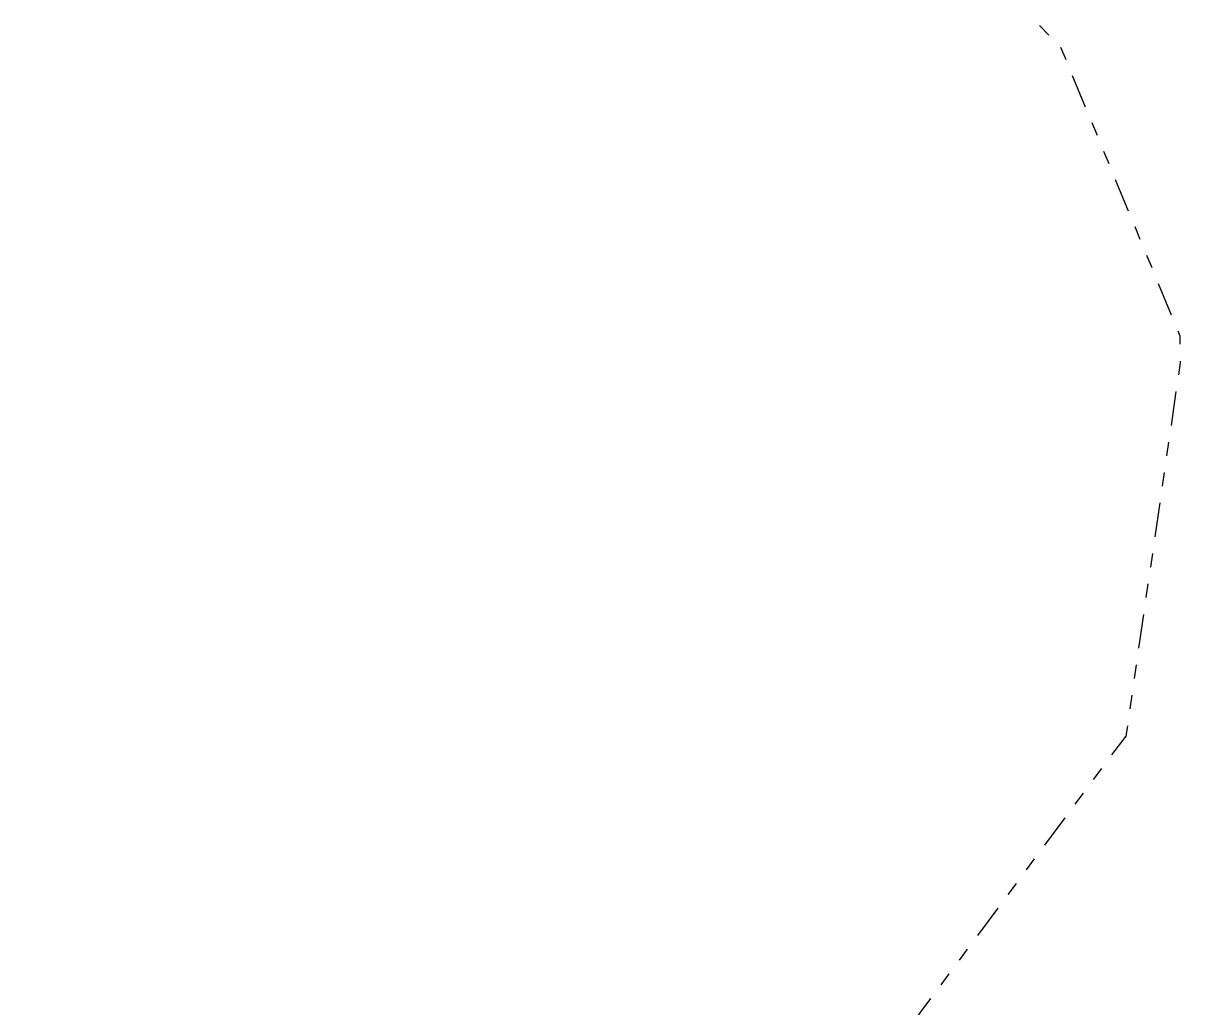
# Model space of a CAD drawing. Header units: feet. Extents: x 2175025 to 2179063, y 467811 to 470338.
# Drawn here: x 2176618.37 to 2176626.99, y 468638.21 to 468645.43 of the extents above; entities that cross this region are included whole.
import ezdxf

# ---------------------------------------------------------------- set-up
doc = ezdxf.new("R2010")
doc.units = ezdxf.units.FT
doc.header["$LTSCALE"] = 0.5
doc.header["$MEASUREMENT"] = 0
doc.linetypes.add('DIVIDE', pattern=[1.25, 0.5, -0.25, 0, -0.25, 0, -0.25])
doc.layers.add('EC', color=35, linetype='DIVIDE')
doc.layers.add('Road Bush Tollway Approximate', color=4, linetype='CONTINUOUS')

msp = doc.modelspace()

# ---------------------------------------------------------------- linework, layer by layer
at = {"layer": 'EC', "color": 43, "elevation": 428, "flags": 128}
msp.add_lwpolyline([(2176584.6734, 468626.7981), (2176586.0403, 468626.8169), (2176593.459, 468626.9891), (2176598.0828, 468627.4865), (2176603.1164, 468628.191), (2176608.0762, 468629.3152), (2176614.3057, 468631.1695), (2176616.5917, 468631.9801), (2176618.7305, 468633.1375), (2176621.701, 468635.2935), (2176624.0091, 468636.9147), (2176626.3022, 468640.007), (2176626.4493, 468640.2013), (2176626.8474, 468642.9406), (2176626.8448, 468643.1345), (2176625.9713, 468645.2507), (2176625.4699, 468645.7618), (2176624.1465, 468647.1444), (2176621.9761, 468648.0228), (2176621.1861, 468648.5398), (2176619.0408, 468648.9112), (2176609.9644, 468645.9467), (2176608.5549, 468645.5112), (2176599.4796, 468641.2696), (2176597.7081, 468640.4352), (2176591.2486, 468636.9821), (2176586.6429, 468634.3447), (2176584.2116, 468632.901), (2176582.4114, 468631.5253), (2176579.8338, 468629.2795), (2176580.7466, 468628.1003), (2176582.6836, 468626.9072)], close=True, dxfattribs=at)
at = {"layer": 'Road Bush Tollway Approximate', "color": 7}
msp.add_arc((2174120.931, 468229.1951, -18.3067), 2524.8386, 359.2934801, 16.2481191, dxfattribs=at)

doc.saveas('drawing.dxf')
